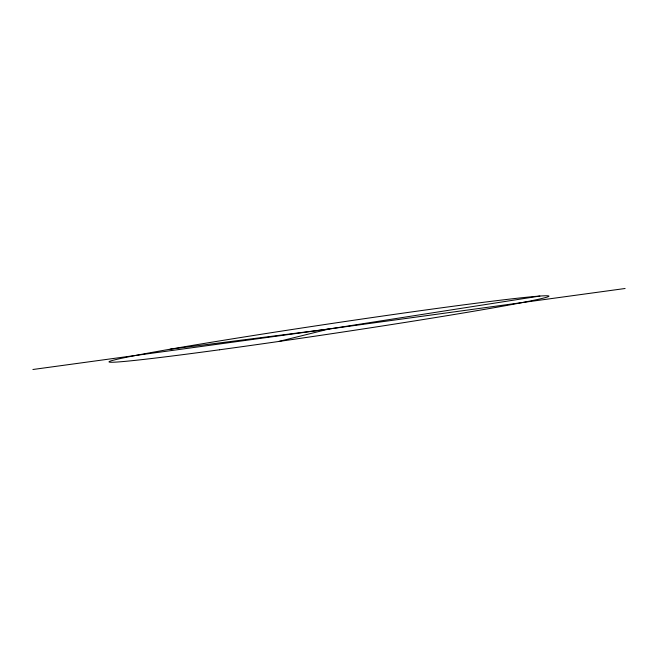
<?xml version="1.0" encoding="UTF-8"?>
<svg xmlns="http://www.w3.org/2000/svg" width="658" height="658" viewBox="0 0 658 658"><rect width="100%" height="100%" fill="white"/><g stroke="black" fill="none" stroke-linecap="round" stroke-linejoin="round"><path stroke-width="0.99" d="M278.589 341.494L329 329L539.881 296.051M32.9 369.5L625.1 288.5M170.159 349.201L329 329M219.468 349.785A222.371 5.042 -8.5 0 0 548.928 296.133A222.371 5.042 -8.5 0 0 218.604 341.083A222.371 5.042 -8.5 0 0 219.468 349.785"/></g></svg>
